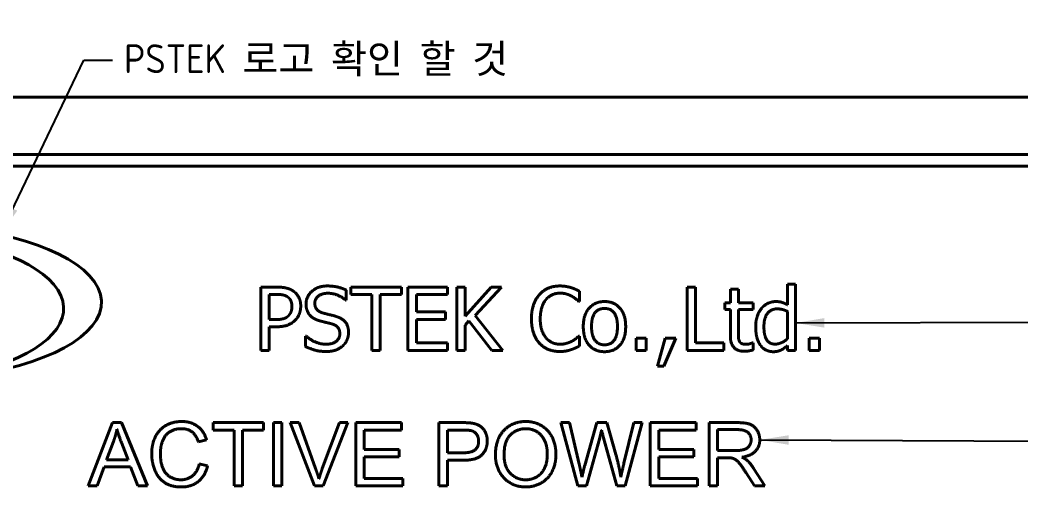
# Model space of a CAD drawing. Header units: millimetres. Extents: x 0 to 715, y 0 to 297.
# Drawn here: x 137.3 to 224.3, y 189.5 to 230.1 of the extents above; entities that cross this region are included whole.
import ezdxf

# ---------------------------------------------------------------- set-up
doc = ezdxf.new("R2010")
doc.units = ezdxf.units.MM
for name, color, linetype, lineweight in [('가시적인 것(ISO)', 3, 'Continuous', 40), ('기호(ISO)', 5, 'Continuous', 25), ('치수(ISO)', 2, 'Continuous', 25)]:
    doc.layers.add(name, color=color, linetype=linetype, lineweight=lineweight)
doc.styles.add('치수 텍스트_PSTEK_POSCO', font='isocp.shx')
doc.dimstyles.new('치수_PSTEK_POSCO', dxfattribs={"dimtxt": 3.5, "dimasz": 2.5, "dimexe": 2, "dimexo": 2.5, "dimgap": 1, "dimtad": 1, "dimrnd": 1e-08, "dimdsep": 46, "dimtxsty": '치수 텍스트_PSTEK_POSCO', "dimcen": 0.09, "dimdle": 10, "dimclrd": 7, "dimclre": 7, "dimclrt": 2, "dimadec": 1, "dimazin": 2, "dimtfac": 1, "dimtmove": 0, "dimatfit": 3, "dimfxl": 0, "dimtolj": 1, "dimlwd": -1, "dimlwe": -1, "dimarcsym": 0})
doc.dimstyles.new('치수_PSTEK_POSCO$7', dxfattribs={"dimtxt": 3.5, "dimasz": 2.5, "dimexe": 2, "dimexo": 2.5, "dimgap": 1, "dimtad": 1, "dimrnd": 1e-08, "dimdsep": 46, "dimtxsty": '치수 텍스트_PSTEK_POSCO', "dimcen": 0.09, "dimdle": 10, "dimclrd": 7, "dimclre": 7, "dimclrt": 2, "dimadec": 1, "dimazin": 2, "dimtfac": 1, "dimtmove": 0, "dimatfit": 3, "dimfxl": 0, "dimtolj": 1, "dimlwd": -1, "dimlwe": -1, "dimarcsym": 0})

# ---------------------------------------------------------------- blocks, each defined once
blk = doc.blocks.new('*D24')
at = {"layer": 'Defpoints', "color": 0}
for p in [(233.965, 232.543), (83.965, 222.424), (233.965, 222.424)]:
    blk.add_point(p, dxfattribs=at)
at = {"layer": '치수(ISO)', "color": 7}
for p, q in [((83.965, 224.924), (83.965, 234.543)), ((233.965, 224.924), (233.965, 234.543)), ((86.465, 232.543), (231.465, 232.543))]:
    blk.add_line(p, q, dxfattribs=at)
for points in [[(86.465, 232.96), (86.465, 232.127), (83.965, 232.543)], [(231.465, 232.96), (231.465, 232.127), (233.965, 232.543)]]:
    blk.add_solid(points, dxfattribs=at)
at = {"layer": '치수(ISO)', "color": 2, "insert": (156.139, 235.293), "char_height": 3.5, "attachment_point": 4, "style": '치수 텍스트_PSTEK_POSCO'}
blk.add_mtext('\\A1;150', dxfattribs=at)
blk = doc.blocks.new('*D25')
at = {"layer": 'Defpoints', "color": 0}
for p in [(238.965, 243.293), (78.965, 223.408), (238.965, 223.408)]:
    blk.add_point(p, dxfattribs=at)
at = {"layer": '치수(ISO)', "color": 7}
for p, q in [((78.965, 225.908), (78.965, 245.293)), ((238.965, 225.908), (238.965, 245.293)), ((81.465, 243.293), (236.465, 243.293))]:
    blk.add_line(p, q, dxfattribs=at)
for points in [[(81.465, 243.71), (81.465, 242.877), (78.965, 243.293)], [(236.465, 243.71), (236.465, 242.877), (238.965, 243.293)]]:
    blk.add_solid(points, dxfattribs=at)
at = {"layer": '치수(ISO)', "color": 2, "insert": (156.139, 246.043), "char_height": 3.5, "attachment_point": 4, "style": '치수 텍스트_PSTEK_POSCO'}
blk.add_mtext('\\A1;160', dxfattribs=at)

msp = doc.modelspace()

# ---------------------------------------------------------------- linework, layer by layer
at = {"layer": '가시적인 것(ISO)'}
for p, q in [((78.965, 223.408), (238.965, 223.408)), ((88.965, 218.408), (228.965, 218.408)), ((89.881, 217.408), (228.049, 217.408)), ((158.227, 206.89), (159.609, 206.89)), ((158.227, 201.39), (158.227, 206.89)), ((165.652, 206.632), (165.652, 205.758)), ((166.049, 206.239), (166.049, 206.89)), ((166.049, 206.89), (170.471, 206.89)), ((170.471, 206.89), (170.471, 206.239)), ((171.028, 201.39), (171.028, 206.89)), ((171.028, 206.89), (174.469, 206.89)), ((174.469, 206.89), (174.469, 206.239)), ((175.271, 201.39), (175.271, 206.89)), ((175.271, 206.89), (176.002, 206.89)), ((176.002, 206.89), (176.002, 204.363)), ((176.002, 204.363), (178.257, 206.89)), ((179.148, 206.89), (176.871, 204.434)), ((178.257, 206.89), (179.148, 206.89)), ((185.941, 206.525), (185.941, 205.642)), ((195.31, 201.39), (195.31, 206.89)), ((195.31, 206.89), (196.041, 206.89)), ((196.041, 206.89), (196.041, 202.041)), ((199.063, 205.517), (199.063, 206.703)), ((199.063, 206.703), (199.758, 206.703)), ((199.758, 206.703), (199.758, 205.517)), ((204.028, 205.353), (204.028, 207.135)), ((204.028, 207.135), (204.723, 207.135)), ((204.723, 207.135), (204.723, 201.39)), ((158.958, 206.257), (158.958, 204.064)), ((159.564, 206.257), (158.958, 206.257)), ((165.652, 205.758), (165.599, 205.758)), ((167.894, 206.239), (166.049, 206.239)), ((167.894, 201.39), (167.894, 206.239)), ((170.471, 206.239), (168.625, 206.239)), ((168.625, 206.239), (168.625, 201.39)), ((174.469, 206.239), (171.759, 206.239)), ((171.759, 206.239), (171.759, 204.733)), ((185.941, 205.642), (185.883, 205.642)), ((198.595, 204.942), (198.595, 205.517)), ((198.595, 205.517), (199.063, 205.517)), ((199.758, 205.517), (201.037, 205.517)), ((201.037, 205.517), (201.037, 204.942)), ((171.759, 204.733), (174.286, 204.733)), ((174.286, 204.733), (174.286, 204.082)), ((199.063, 204.942), (198.595, 204.942)), ((199.063, 202.656), (199.063, 204.942)), ((199.758, 204.942), (199.758, 202.977)), ((201.037, 204.942), (199.758, 204.942)), ((204.028, 202.393), (204.028, 204.778)), ((158.958, 204.064), (159.457, 204.064)), ((171.759, 204.082), (171.759, 202.041)), ((174.286, 204.082), (171.759, 204.082)), ((176.323, 203.949), (176.002, 203.588)), ((178.333, 201.39), (176.323, 203.949)), ((176.871, 204.434), (179.282, 201.39)), ((159.578, 203.44), (158.958, 203.44)), ((158.958, 203.44), (158.958, 201.39)), ((176.002, 203.588), (176.002, 201.39)), ((162.127, 201.72), (162.127, 202.638)), ((162.127, 202.638), (162.18, 202.638)), ((171.759, 202.041), (174.469, 202.041)), ((174.469, 202.041), (174.469, 201.39)), ((185.887, 202.638), (185.941, 202.638)), ((185.941, 202.638), (185.941, 201.765)), ((190.87, 201.39), (190.87, 202.442)), ((190.87, 202.442), (191.753, 202.442)), ((191.753, 202.442), (191.753, 201.39)), ((192.734, 200.022), (193.384, 202.442)), ((194.307, 202.442), (193.273, 200.022)), ((193.384, 202.442), (194.307, 202.442)), ((196.041, 202.041), (198.496, 202.041)), ((198.496, 202.041), (198.496, 201.39)), ((200.997, 202.05), (201.037, 202.05)), ((201.037, 202.05), (201.037, 201.426)), ((205.926, 201.39), (205.926, 202.442)), ((205.926, 202.442), (206.809, 202.442)), ((206.809, 202.442), (206.809, 201.39)), ((158.958, 201.39), (158.227, 201.39)), ((168.625, 201.39), (167.894, 201.39)), ((174.469, 201.39), (171.028, 201.39)), ((176.002, 201.39), (175.271, 201.39)), ((179.282, 201.39), (178.333, 201.39)), ((191.753, 201.39), (190.87, 201.39)), ((198.496, 201.39), (195.31, 201.39)), ((204.028, 201.39), (204.028, 201.809)), ((204.723, 201.39), (204.028, 201.39)), ((206.809, 201.39), (205.926, 201.39)), ((193.273, 200.022), (192.734, 200.022)), ((143.233, 189.611), (145.346, 195.111)), ((145.346, 195.111), (146.134, 195.111)), ((146.134, 195.111), (148.381, 189.611)), ((154.099, 194.461), (154.099, 195.111)), ((154.099, 195.111), (158.458, 195.111)), ((158.458, 195.111), (158.458, 194.461)), ((159.33, 189.611), (159.33, 195.111)), ((159.33, 195.111), (160.06, 195.111)), ((160.06, 195.111), (160.06, 189.611)), ((162.906, 189.611), (160.781, 195.111)), ((160.781, 195.111), (161.569, 195.111)), ((161.569, 195.111), (162.998, 191.116)), ((163.581, 191.116), (165.069, 195.111)), ((165.811, 195.111), (163.657, 189.611)), ((165.069, 195.111), (165.811, 195.111)), ((166.482, 189.611), (166.482, 195.111)), ((166.482, 195.111), (170.465, 195.111)), ((170.465, 195.111), (170.465, 194.461)), ((173.726, 189.611), (173.726, 195.111)), ((173.726, 195.111), (175.801, 195.111)), ((185.791, 189.611), (184.332, 195.111)), ((184.332, 195.111), (185.078, 195.111)), ((185.078, 195.111), (185.916, 191.506)), ((186.399, 191.397), (187.442, 195.111)), ((187.442, 195.111), (188.323, 195.111)), ((188.323, 195.111), (189.111, 192.328)), ((189.811, 191.577), (190.67, 195.111)), ((191.404, 195.111), (189.903, 189.611)), ((190.67, 195.111), (191.404, 195.111)), ((192.1, 189.611), (192.1, 195.111)), ((192.1, 195.111), (196.082, 195.111)), ((196.082, 195.111), (196.082, 194.461)), ((197.223, 189.611), (197.223, 195.111)), ((197.223, 195.111), (199.662, 195.111)), ((155.91, 194.461), (154.099, 194.461)), ((155.91, 189.611), (155.91, 194.461)), ((158.458, 194.461), (156.639, 194.461)), ((156.639, 194.461), (156.639, 189.611)), ((170.465, 194.461), (167.211, 194.461)), ((167.211, 194.461), (167.211, 192.78)), ((174.455, 194.461), (174.455, 192.495)), ((175.864, 194.461), (174.455, 194.461)), ((196.082, 194.461), (192.829, 194.461)), ((192.829, 194.461), (192.829, 192.78)), ((197.952, 194.503), (197.952, 192.684)), ((199.692, 194.503), (197.952, 194.503)), ((145.425, 193.48), (144.817, 191.867)), ((146.687, 191.867), (146.109, 193.392)), ((153.52, 193.606), (152.803, 193.434)), ((187.702, 193.803), (186.541, 189.611)), ((189.19, 189.611), (188.042, 193.803)), ((167.211, 192.78), (170.259, 192.78)), ((170.259, 192.78), (170.259, 192.131)), ((174.455, 192.495), (175.876, 192.495)), ((192.829, 192.78), (195.877, 192.78)), ((195.877, 192.78), (195.877, 192.131)), ((197.952, 192.684), (199.516, 192.684)), ((144.817, 191.867), (146.687, 191.867)), ((152.883, 191.544), (153.612, 191.359)), ((167.211, 192.131), (167.211, 190.261)), ((170.259, 192.131), (167.211, 192.131)), ((175.868, 191.846), (174.455, 191.846)), ((174.455, 191.846), (174.455, 189.611)), ((192.829, 192.131), (192.829, 190.261)), ((195.877, 192.131), (192.829, 192.131)), ((198.795, 192.055), (197.952, 192.055)), ((197.952, 192.055), (197.952, 189.611)), ((144.608, 191.275), (144.004, 189.611)), ((146.913, 191.275), (144.608, 191.275)), ((147.551, 189.611), (146.913, 191.275)), ((201.155, 189.611), (200.425, 190.756)), ((201.113, 191.108), (202.064, 189.611)), ((167.211, 190.261), (170.59, 190.261)), ((170.59, 190.261), (170.59, 189.611)), ((192.829, 190.261), (196.208, 190.261)), ((196.208, 190.261), (196.208, 189.611)), ((144.004, 189.611), (143.233, 189.611)), ((148.381, 189.611), (147.551, 189.611)), ((156.639, 189.611), (155.91, 189.611)), ((160.06, 189.611), (159.33, 189.611)), ((163.657, 189.611), (162.906, 189.611)), ((170.59, 189.611), (166.482, 189.611)), ((174.455, 189.611), (173.726, 189.611)), ((186.541, 189.611), (185.791, 189.611)), ((189.903, 189.611), (189.19, 189.611)), ((196.208, 189.611), (192.1, 189.611)), ((197.952, 189.611), (197.223, 189.611)), ((202.064, 189.611), (201.155, 189.611))]:
    msp.add_line(p, q, dxfattribs=at)
for centre, major_axis, ratio, start_param, end_param in [((127.273, 205.565), (-17.101, 0), 0.39426, 1.946253, 5.837607), ((125.24, 205.029), (15.843, 0), 0.40699, 5.258849, 8.861799)]:
    msp.add_ellipse(centre, major_axis=major_axis, ratio=ratio, start_param=start_param, end_param=end_param, dxfattribs=at)
for points in [[(159.609, 206.89), (160.099, 206.89), (160.785, 206.73), (161.048, 206.547)], [(161.048, 206.547), (161.356, 206.338), (161.704, 205.691), (161.704, 205.232)], [(162.167, 205.415), (162.167, 206.084), (163.21, 206.988), (164.017, 206.988)], [(164.066, 206.355), (163.558, 206.355), (162.929, 205.878), (162.929, 205.491)], [(164.017, 206.988), (164.48, 206.988), (165.3, 206.806), (165.652, 206.632)], [(165.599, 205.758), (165.336, 205.999), (164.516, 206.355), (164.066, 206.355)], [(182.456, 206.231), (182.785, 206.601), (183.686, 206.988), (184.243, 206.988)], [(184.238, 206.364), (183.886, 206.364), (183.258, 206.075), (183.022, 205.798)], [(185.263, 206.101), (185.054, 206.217), (184.559, 206.364), (184.238, 206.364)], [(184.243, 206.988), (184.519, 206.988), (185.005, 206.908), (185.21, 206.846)], [(185.21, 206.846), (185.388, 206.788), (185.758, 206.623), (185.941, 206.525)], [(160.545, 206.048), (160.371, 206.164), (159.907, 206.257), (159.564, 206.257)], [(160.941, 205.21), (160.941, 205.495), (160.745, 205.914), (160.545, 206.048)], [(162.524, 204.421), (162.354, 204.604), (162.167, 205.094), (162.167, 205.415)], [(162.929, 205.491), (162.929, 205.143), (163.299, 204.729), (163.647, 204.635)], [(181.769, 204.136), (181.769, 204.827), (182.121, 205.852), (182.456, 206.231)], [(183.022, 205.798), (182.79, 205.517), (182.531, 204.666), (182.531, 204.136)], [(185.883, 205.642), (185.785, 205.731), (185.482, 205.981), (185.263, 206.101)], [(186.275, 203.454), (186.275, 204.488), (187.291, 205.633), (188.12, 205.633)], [(188.12, 205.633), (188.958, 205.633), (189.961, 204.492), (189.961, 203.454)], [(201.79, 205.058), (202.018, 205.326), (202.655, 205.633), (203.007, 205.633)], [(203.007, 205.633), (203.315, 205.633), (203.774, 205.495), (204.028, 205.353)], [(160.629, 204.394), (160.794, 204.559), (160.941, 204.947), (160.941, 205.21)], [(161.704, 205.232), (161.704, 204.876), (161.449, 204.234), (161.222, 204.011)], [(163.647, 204.635), (163.879, 204.573), (164.552, 204.412), (164.774, 204.345)], [(188.12, 205.036), (187.581, 205.036), (186.993, 204.256), (186.993, 203.454)], [(189.244, 203.454), (189.244, 204.256), (188.66, 205.036), (188.12, 205.036)], [(201.264, 203.423), (201.264, 203.966), (201.545, 204.76), (201.79, 205.058)], [(203.123, 204.996), (202.588, 204.996), (201.982, 204.194), (201.982, 203.436)], [(204.028, 204.778), (203.769, 204.902), (203.359, 204.996), (203.123, 204.996)], [(159.457, 204.064), (159.903, 204.064), (160.451, 204.207), (160.629, 204.394)], [(161.222, 204.011), (160.937, 203.73), (160.166, 203.44), (159.578, 203.44)], [(163.433, 203.935), (163.148, 204.011), (162.697, 204.238), (162.524, 204.421)], [(164.427, 203.686), (164.173, 203.757), (163.749, 203.855), (163.433, 203.935)], [(165.104, 202.843), (165.104, 203.173), (164.779, 203.583), (164.427, 203.686)], [(164.774, 204.345), (165.34, 204.171), (165.866, 203.472), (165.866, 202.959)], [(182.46, 202.014), (182.13, 202.371), (181.769, 203.44), (181.769, 204.136)], [(182.531, 204.136), (182.531, 203.57), (182.803, 202.754), (183.039, 202.473)], [(163.879, 201.925), (164.485, 201.925), (165.104, 202.429), (165.104, 202.843)], [(165.866, 202.959), (165.866, 202.634), (165.603, 202.01), (165.367, 201.791)], [(188.12, 201.274), (187.26, 201.274), (186.275, 202.447), (186.275, 203.454)], [(186.993, 203.454), (186.993, 202.674), (187.581, 201.872), (188.12, 201.872)], [(189.961, 203.454), (189.961, 202.411), (188.958, 201.274), (188.12, 201.274)], [(188.12, 201.872), (188.655, 201.872), (189.244, 202.66), (189.244, 203.454)], [(199.758, 202.977), (199.758, 202.665), (199.78, 202.322), (199.856, 202.175)], [(201.688, 201.827), (201.487, 202.099), (201.264, 202.901), (201.264, 203.423)], [(201.982, 203.436), (201.982, 202.705), (202.445, 201.934), (202.958, 201.934)], [(162.18, 202.638), (162.541, 202.299), (163.455, 201.925), (163.879, 201.925)], [(184.229, 201.292), (183.695, 201.292), (182.79, 201.653), (182.46, 202.014)], [(183.039, 202.473), (183.271, 202.201), (183.891, 201.925), (184.238, 201.925)], [(184.238, 201.925), (184.555, 201.925), (185.094, 202.081), (185.304, 202.197)], [(185.304, 202.197), (185.504, 202.313), (185.803, 202.554), (185.887, 202.638)], [(200.266, 201.31), (199.7, 201.31), (199.063, 201.956), (199.063, 202.656)], [(199.856, 202.175), (199.918, 202.045), (200.199, 201.916), (200.44, 201.916)], [(200.44, 201.916), (200.609, 201.916), (200.926, 202.019), (200.997, 202.05)], [(202.958, 201.934), (203.23, 201.934), (203.783, 202.184), (204.028, 202.393)], [(163.932, 201.292), (163.335, 201.292), (162.497, 201.542), (162.127, 201.72)], [(165.367, 201.791), (165.104, 201.551), (164.436, 201.292), (163.932, 201.292)], [(185.21, 201.453), (184.969, 201.372), (184.559, 201.292), (184.229, 201.292)], [(185.941, 201.765), (185.758, 201.68), (185.437, 201.524), (185.21, 201.453)], [(201.037, 201.426), (200.841, 201.372), (200.44, 201.31), (200.266, 201.31)], [(202.798, 201.274), (202.459, 201.274), (201.888, 201.555), (201.688, 201.827)], [(203.471, 201.421), (203.323, 201.35), (203.007, 201.274), (202.798, 201.274)], [(204.028, 201.809), (203.867, 201.675), (203.631, 201.497), (203.471, 201.421)], [(148.75, 192.403), (148.75, 193.262), (149.408, 194.545), (150.619, 195.208), (151.349, 195.208)], [(151.349, 195.208), (152.174, 195.208), (153.298, 194.365), (153.52, 193.606)], [(175.801, 195.111), (176.35, 195.111), (176.639, 195.057)], [(176.639, 195.057), (177.046, 194.99), (177.591, 194.612), (177.926, 193.929), (177.926, 193.518)], [(178.635, 192.29), (178.635, 193.661), (180.106, 195.208), (181.267, 195.208)], [(181.267, 195.208), (182.03, 195.208), (183.255, 194.478), (183.896, 193.179), (183.896, 192.353)], [(199.662, 195.111), (200.396, 195.111), (201.163, 194.814), (201.62, 194.063), (201.62, 193.61)], [(145.723, 194.533), (145.614, 194.004), (145.425, 193.48)], [(146.109, 193.392), (145.849, 194.088), (145.723, 194.533)], [(151.332, 194.583), (150.699, 194.583), (149.844, 193.975), (149.5, 192.952), (149.5, 192.407)], [(152.803, 193.434), (152.61, 194.034), (151.885, 194.583), (151.332, 194.583)], [(176.543, 194.411), (176.359, 194.461), (175.864, 194.461)], [(177.176, 193.497), (177.176, 193.841), (176.828, 194.336), (176.543, 194.411)], [(181.272, 194.583), (180.5, 194.583), (179.385, 193.522), (179.385, 192.282)], [(183.146, 192.361), (183.146, 193.032), (182.693, 194.034), (181.817, 194.583), (181.272, 194.583)], [(187.866, 194.449), (187.774, 194.072), (187.702, 193.803)], [(188.042, 193.803), (187.891, 194.327), (187.866, 194.449)], [(200.87, 193.61), (200.87, 194), (200.304, 194.503), (199.692, 194.503)], [(177.926, 193.518), (177.926, 192.818), (177.033, 191.846), (175.868, 191.846)], [(175.876, 192.495), (176.585, 192.495), (177.176, 193.019), (177.176, 193.497)], [(199.516, 192.684), (200.014, 192.684), (200.576, 192.889), (200.87, 193.346), (200.87, 193.61)], [(201.62, 193.61), (201.62, 193.024), (200.861, 192.223), (200.073, 192.114)], [(151.336, 189.519), (150.447, 189.519), (149.332, 190.244), (148.75, 191.615), (148.75, 192.403)], [(149.5, 192.407), (149.5, 191.707), (149.911, 190.659), (150.77, 190.144), (151.273, 190.144)], [(181.263, 190.144), (182.085, 190.144), (183.146, 191.296), (183.146, 192.361)], [(183.896, 192.353), (183.896, 191.519), (183.221, 190.198), (181.98, 189.519), (181.267, 189.519)], [(151.273, 190.144), (151.885, 190.144), (152.732, 190.848), (152.883, 191.544)], [(181.267, 189.519), (180.488, 189.519), (179.264, 190.269), (178.635, 191.565), (178.635, 192.29)], [(179.385, 192.282), (179.385, 191.288), (180.454, 190.144), (181.263, 190.144)], [(185.916, 191.506), (186.051, 190.94), (186.151, 190.378)], [(189.111, 192.328), (189.4, 191.292), (189.538, 190.378)], [(189.538, 190.378), (189.643, 190.902), (189.811, 191.577)], [(199.201, 192.03), (199.075, 192.055), (198.795, 192.055)], [(200.425, 190.756), (200.107, 191.25), (199.696, 191.774), (199.369, 191.988), (199.201, 192.03)], [(200.073, 192.114), (200.358, 191.976), (200.509, 191.841)], [(200.509, 191.841), (200.828, 191.548), (201.113, 191.108)], [(153.612, 191.359), (153.382, 190.462), (152.195, 189.519), (151.336, 189.519)], [(162.998, 191.116), (163.17, 190.638), (163.288, 190.219)], [(163.288, 190.219), (163.413, 190.668), (163.581, 191.116)], [(186.151, 190.378), (186.361, 191.263), (186.399, 191.397)]]:
    msp.add_open_spline(points, degree=2, dxfattribs=at)

# ---------------------------------------------------------------- texts
at = {"layer": '기호(ISO)', "color": 2, "insert": (146.341, 226.604), "char_height": 2.5, "width": 40.47222, "attachment_point": 4, "style": '치수 텍스트_PSTEK_POSCO'}
msp.add_mtext('{\\fISOCP|b0|i0|c0|p2;PSTEK \\fGulim|b0|i0|c129|p50;로고\\fISOCP|b0|i0|c0|p2; \\fGulim|b0|i0|c129|p50;확인\\fISOCP|b0|i0|c0|p2; \\fGulim|b0|i0|c129|p50;할\\fISOCP|b0|i0|c0|p2; \\fGulim|b0|i0|c129|p50;것}', dxfattribs=at)

# ---------------------------------------------------------------- dimensions: what is measured, and where the dimension line sits
at = {"layer": '치수(ISO)', "color": 7}
for base, p1, p2, picture, middle in [((238.965, 243.293), (78.965, 223.408), (238.965, 223.408), '*D25', (158.941, 243.293)), ((233.965, 232.543), (83.965, 222.424), (233.965, 222.424), '*D24', (158.941, 232.543))]:
    dim = msp.add_linear_dim(base=base, p1=p1, p2=p2, angle=180, dimstyle='치수_PSTEK_POSCO', override={"dimdec": 2, "dimtp": 0, "dimtm": 0, "dimtdec": 2, "dimtofl": 0, "dimatfit": 1}, dxfattribs=at)
    dim.commit()
    dim.dimension.update_dxf_attribs({"geometry": picture, "text_midpoint": middle, "dimtype": 160})

# ---------------------------------------------------------------- leaders
at = {"layer": '기호(ISO)', "color": 7, "annotation_type": 0, "has_hookline": 1, "hookline_direction": 0}
for points, text_width in [([(135.608, 211.452), (142.841, 226.604), (145.341, 226.604)], 34.878), ([(204.723, 203.773), (246.343, 203.879)], 24.196), ([(201.62, 193.61), (246.34, 193.421)], 20.053)]:
    msp.add_leader(points, dimstyle='치수_PSTEK_POSCO$7', override={"dimtad": 0}, dxfattribs=dict(at, text_width=text_width))

doc.saveas('drawing.dxf')
